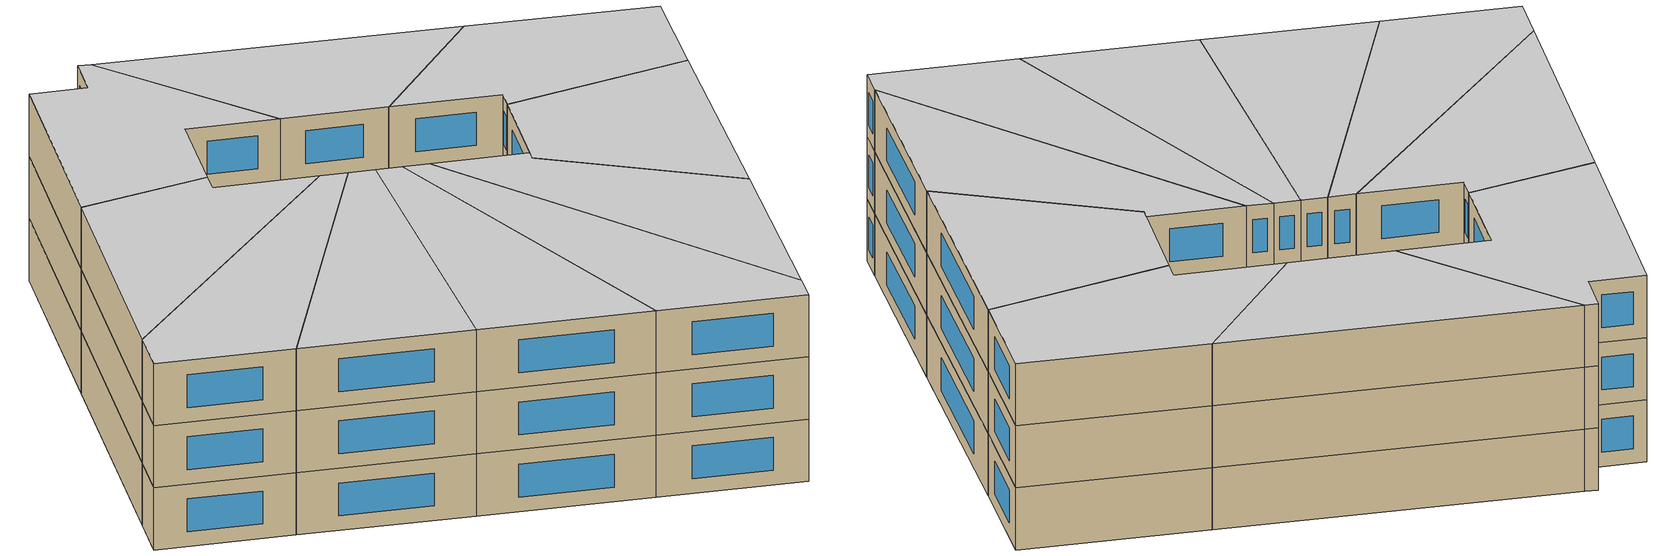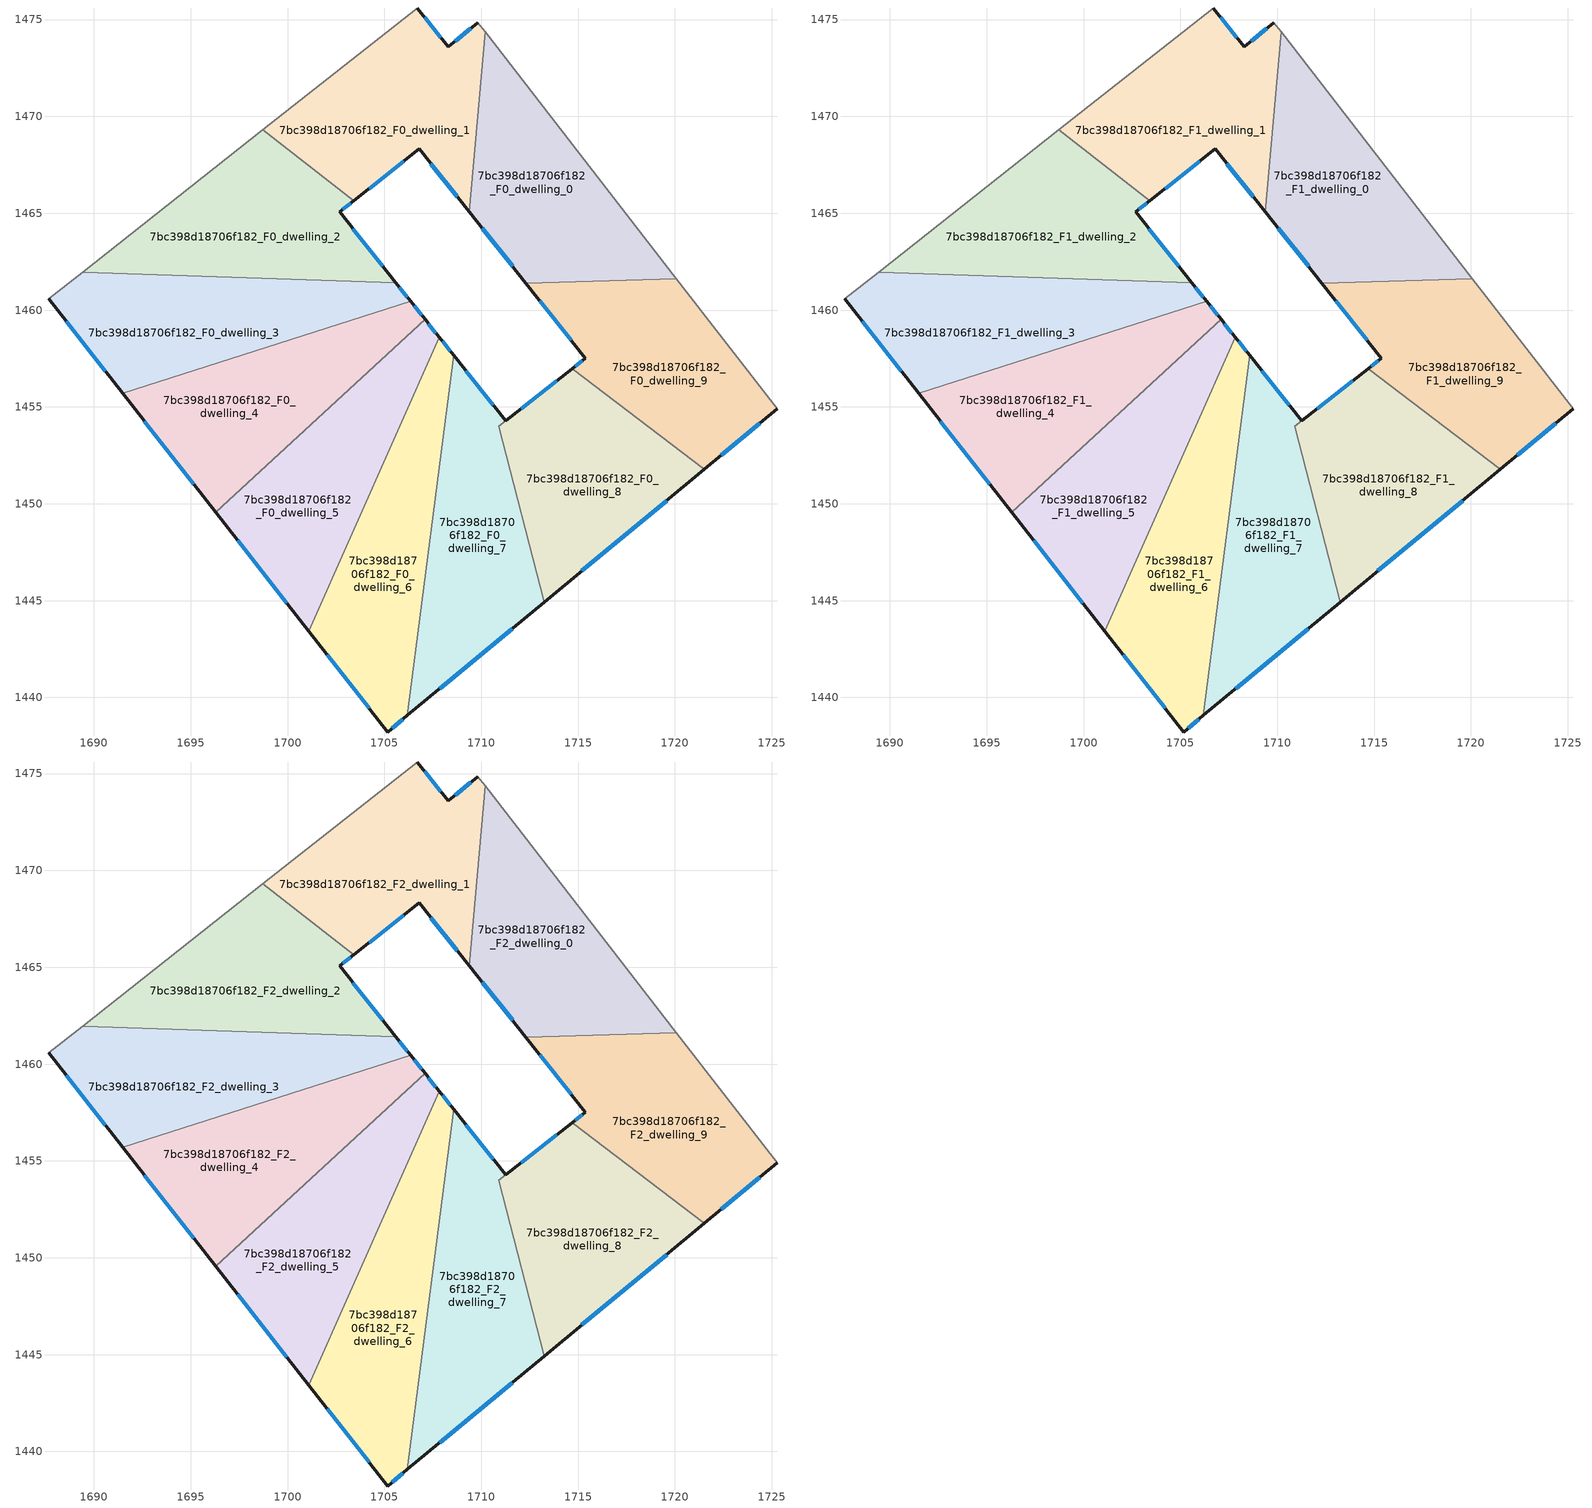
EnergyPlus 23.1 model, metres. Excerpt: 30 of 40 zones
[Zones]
7bc398d18706f182_F0_dwelling_0
 floor ground (EU_floor_Construction): 1710.2,1474.36 1720.08,1461.61 1712.31,1461.39 1709.37,1465.09 z0
 wall outside (EU_wall_Construction): 1709.37,1465.09 1712.31,1461.39 z0:3
 wall adiabatic (EU_wall_Construction): 1720.08,1461.61 1710.2,1474.36 z0:3
 wall to 7bc398d18706f182_F0_dwelling_9 (EU_wall_Construction): 1712.31,1461.39 1720.08,1461.61 z0:3
 wall to 7bc398d18706f182_F0_dwelling_1 (EU_wall_Construction): 1710.2,1474.36 1709.37,1465.09 z0:3
 window (EU_Window_Construction): 1710.06,1464.22 1711.62,1462.26 z0.7:2.3
7bc398d18706f182_F0_dwelling_1
 floor ground (EU_floor_Construction): 1709.84,1474.83 1710.2,1474.36 1709.37,1465.09 1706.8,1468.32 1703.43,1465.65 1698.73,1469.3 1706.7,1475.6 1708.29,1473.6 z0
 wall outside (EU_wall_Construction): 1703.43,1465.65 1706.8,1468.32 1709.37,1465.09 / 1709.84,1474.83 1708.29,1473.6 1706.7,1475.6 z0:3
 wall adiabatic (EU_wall_Construction): 1706.7,1475.6 1698.73,1469.3 / 1710.2,1474.36 1709.84,1474.83 z0:3
 wall to 7bc398d18706f182_F0_dwelling_2 (EU_wall_Construction): 1698.73,1469.3 1703.43,1465.65 z0:3
 window (EU_Window_Construction): 1707.41,1467.56 1708.77,1465.85 / 1704.22,1466.28 1706.01,1467.7 / 1707.92,1474.07 1707.08,1475.13 / 1709.47,1474.54 1708.65,1473.89 z0.7:2.3
7bc398d18706f182_F0_dwelling_2
 floor ground (EU_floor_Construction): 1703.43,1465.65 1702.69,1465.07 1705.59,1461.41 1689.42,1461.95 1698.73,1469.3 z0
 wall outside (EU_wall_Construction): 1705.59,1461.41 1702.69,1465.07 1703.43,1465.65 z0:3
 wall adiabatic (EU_wall_Construction): 1698.73,1469.3 1689.42,1461.95 z0:3
 wall to 7bc398d18706f182_F0_dwelling_3 (EU_wall_Construction): 1689.42,1461.95 1705.59,1461.41 z0:3
 window (EU_Window_Construction): 1702.86,1465.2 1703.25,1465.51 / 1704.91,1462.27 1703.37,1464.21 z0.7:2.3
7bc398d18706f182_F0_dwelling_3
 floor ground (EU_floor_Construction): 1705.59,1461.41 1706.36,1460.45 1691.49,1455.71 1687.68,1460.58 1689.42,1461.95 z0
 wall outside (EU_wall_Construction): 1706.36,1460.45 1705.59,1461.41 / 1687.68,1460.58 1691.49,1455.71 z0:3
 wall adiabatic (EU_wall_Construction): 1689.42,1461.95 1687.68,1460.58 z0:3
 wall to 7bc398d18706f182_F0_dwelling_4 (EU_wall_Construction): 1691.49,1455.71 1706.36,1460.45 z0:3
 window (EU_Window_Construction): 1706.18,1460.68 1705.78,1461.19 / 1688.57,1459.44 1690.59,1456.85 z0.7:2.3
7bc398d18706f182_F0_dwelling_4
 floor ground (EU_floor_Construction): 1706.36,1460.45 1707.1,1459.52 1696.29,1449.57 1691.49,1455.71 z0
 wall outside (EU_wall_Construction): 1707.1,1459.52 1706.36,1460.45 / 1691.49,1455.71 1696.29,1449.57 z0:3
 wall to 7bc398d18706f182_F0_dwelling_5 (EU_wall_Construction): 1696.29,1449.57 1707.1,1459.52 z0:3
 window (EU_Window_Construction): 1706.93,1459.74 1706.54,1460.23 / 1692.62,1454.27 1695.16,1451.01 z0.7:2.3
7bc398d18706f182_F0_dwelling_5
 floor ground (EU_floor_Construction): 1707.1,1459.52 1707.83,1458.6 1701.09,1443.43 1696.29,1449.57 z0
 wall outside (EU_wall_Construction): 1707.83,1458.6 1707.1,1459.52 / 1696.29,1449.57 1701.09,1443.43 z0:3
 wall to 7bc398d18706f182_F0_dwelling_6 (EU_wall_Construction): 1701.09,1443.43 1707.83,1458.6 z0:3
 window (EU_Window_Construction): 1707.66,1458.81 1707.27,1459.3 / 1697.42,1448.13 1699.97,1444.87 z0.7:2.3
7bc398d18706f182_F0_dwelling_6
 floor ground (EU_floor_Construction): 1707.83,1458.6 1708.57,1457.67 1706.2,1439.07 1705.17,1438.22 1701.09,1443.43 z0
 wall outside (EU_wall_Construction): 1708.57,1457.67 1707.83,1458.6 / 1701.09,1443.43 1705.17,1438.22 1706.2,1439.07 z0:3
 wall to 7bc398d18706f182_F0_dwelling_7 (EU_wall_Construction): 1706.2,1439.07 1708.57,1457.67 z0:3
 window (EU_Window_Construction): 1708.4,1457.89 1708.01,1458.38 / 1705.41,1438.42 1705.95,1438.87 / 1702.05,1442.2 1704.21,1439.44 z0.7:2.3
7bc398d18706f182_F0_dwelling_7
 floor ground (EU_floor_Construction): 1711.27,1454.28 1710.91,1454 1713.25,1444.92 1706.2,1439.07 1708.57,1457.67 z0
 wall outside (EU_wall_Construction): 1706.2,1439.07 1713.25,1444.92 / 1711.27,1454.28 1708.57,1457.67 z0:3
 wall to 7bc398d18706f182_F0_dwelling_8 (EU_wall_Construction): 1713.25,1444.92 1710.91,1454 1711.27,1454.28 z0:3
 window (EU_Window_Construction): 1707.85,1440.45 1711.59,1443.55 / 1710.63,1455.08 1709.2,1456.87 z0.7:2.3
7bc398d18706f182_F0_dwelling_8
 floor ground (EU_floor_Construction): 1721.52,1451.78 1713.25,1444.92 1710.91,1454 1711.27,1454.28 1714.69,1456.98 z0
 wall outside (EU_wall_Construction): 1713.25,1444.92 1721.52,1451.78 / 1714.69,1456.98 1711.27,1454.28 z0:3
 wall to 7bc398d18706f182_F0_dwelling_9 (EU_wall_Construction): 1721.51,1451.78 1714.69,1456.98 z0:3
 window (EU_Window_Construction): 1715.19,1446.53 1719.57,1450.17 / 1713.89,1456.35 1712.08,1454.92 z0.7:2.3
7bc398d18706f182_F0_dwelling_9
 floor ground (EU_floor_Construction): 1720.08,1461.61 1725.28,1454.9 1721.52,1451.78 1714.69,1456.98 1715.38,1457.52 1712.31,1461.39 z0
 wall outside (EU_wall_Construction): 1712.31,1461.39 1715.38,1457.52 1714.69,1456.98 / 1721.52,1451.78 1725.28,1454.9 z0:3
 wall adiabatic (EU_wall_Construction): 1725.28,1454.9 1720.08,1461.61 z0:3
 window (EU_Window_Construction): 1715.22,1457.4 1714.86,1457.11 / 1713.03,1460.48 1714.66,1458.43 / 1722.4,1452.51 1724.39,1454.17 z0.7:2.3
7bc398d18706f182_F1_dwelling_0
 floor to 7bc398d18706f182_F0_dwelling_0 (EU_floor_Construction): 1710.2,1474.36 1720.08,1461.61 1712.31,1461.39 1709.37,1465.09 z3
 wall outside (EU_wall_Construction): 1709.37,1465.09 1712.31,1461.39 z3:6
 wall adiabatic (EU_wall_Construction): 1720.08,1461.61 1710.2,1474.36 z3:6
 wall to 7bc398d18706f182_F1_dwelling_9 (EU_wall_Construction): 1712.31,1461.39 1720.08,1461.61 z3:6
 wall to 7bc398d18706f182_F1_dwelling_1 (EU_wall_Construction): 1710.2,1474.36 1709.37,1465.09 z3:6
 window (EU_Window_Construction): 1710.06,1464.22 1711.62,1462.26 z3.7:5.3
7bc398d18706f182_F1_dwelling_1
 floor to 7bc398d18706f182_F0_dwelling_1 (EU_floor_Construction): 1709.83,1474.83 1710.2,1474.36 1709.37,1465.09 1706.8,1468.32 1703.43,1465.65 1698.73,1469.3 1706.7,1475.6 1708.29,1473.6 z3
 wall outside (EU_wall_Construction): 1703.43,1465.65 1706.8,1468.32 1709.37,1465.09 / 1709.84,1474.83 1708.29,1473.6 1706.7,1475.6 z3:6
 wall adiabatic (EU_wall_Construction): 1706.7,1475.6 1698.73,1469.3 / 1710.2,1474.36 1709.84,1474.83 z3:6
 wall to 7bc398d18706f182_F1_dwelling_2 (EU_wall_Construction): 1698.73,1469.3 1703.43,1465.65 z3:6
 window (EU_Window_Construction): 1707.41,1467.56 1708.77,1465.85 / 1704.22,1466.28 1706.01,1467.7 / 1707.92,1474.07 1707.08,1475.13 / 1709.47,1474.54 1708.65,1473.89 z3.7:5.3
7bc398d18706f182_F1_dwelling_2
 floor to 7bc398d18706f182_F0_dwelling_2 (EU_floor_Construction): 1703.43,1465.65 1702.69,1465.07 1705.59,1461.41 1689.42,1461.95 1698.73,1469.3 z3
 wall outside (EU_wall_Construction): 1705.59,1461.41 1702.69,1465.07 1703.43,1465.65 z3:6
 wall adiabatic (EU_wall_Construction): 1698.73,1469.3 1689.42,1461.95 z3:6
 wall to 7bc398d18706f182_F1_dwelling_3 (EU_wall_Construction): 1689.42,1461.95 1705.59,1461.41 z3:6
 window (EU_Window_Construction): 1702.86,1465.2 1703.25,1465.51 / 1704.91,1462.27 1703.37,1464.21 z3.7:5.3
7bc398d18706f182_F1_dwelling_3
 floor to 7bc398d18706f182_F0_dwelling_3 (EU_floor_Construction): 1705.59,1461.41 1706.36,1460.45 1691.49,1455.71 1687.68,1460.58 1689.42,1461.95 z3
 wall outside (EU_wall_Construction): 1706.36,1460.45 1705.59,1461.41 / 1687.68,1460.58 1691.49,1455.71 z3:6
 wall adiabatic (EU_wall_Construction): 1689.42,1461.95 1687.68,1460.58 z3:6
 wall to 7bc398d18706f182_F1_dwelling_4 (EU_wall_Construction): 1691.49,1455.71 1706.36,1460.45 z3:6
 window (EU_Window_Construction): 1706.18,1460.68 1705.78,1461.19 / 1688.57,1459.44 1690.59,1456.85 z3.7:5.3
7bc398d18706f182_F1_dwelling_4
 floor to 7bc398d18706f182_F0_dwelling_4 (EU_floor_Construction): 1706.36,1460.45 1707.1,1459.52 1696.29,1449.57 1691.49,1455.71 z3
 wall outside (EU_wall_Construction): 1707.1,1459.52 1706.36,1460.45 / 1691.49,1455.71 1696.29,1449.57 z3:6
 wall to 7bc398d18706f182_F1_dwelling_5 (EU_wall_Construction): 1696.29,1449.57 1707.1,1459.52 z3:6
 window (EU_Window_Construction): 1706.93,1459.74 1706.54,1460.23 / 1692.62,1454.27 1695.16,1451.01 z3.7:5.3
7bc398d18706f182_F1_dwelling_5
 floor to 7bc398d18706f182_F0_dwelling_5 (EU_floor_Construction): 1707.1,1459.52 1707.83,1458.6 1701.09,1443.43 1696.29,1449.57 z3
 wall outside (EU_wall_Construction): 1707.83,1458.6 1707.1,1459.52 / 1696.29,1449.57 1701.09,1443.43 z3:6
 wall to 7bc398d18706f182_F1_dwelling_6 (EU_wall_Construction): 1701.09,1443.43 1707.83,1458.6 z3:6
 window (EU_Window_Construction): 1707.66,1458.81 1707.27,1459.3 / 1697.42,1448.13 1699.97,1444.87 z3.7:5.3
7bc398d18706f182_F1_dwelling_6
 floor to 7bc398d18706f182_F0_dwelling_6 (EU_floor_Construction): 1707.83,1458.6 1708.57,1457.67 1706.19,1439.07 1705.17,1438.22 1701.09,1443.43 z3
 wall outside (EU_wall_Construction): 1708.57,1457.67 1707.83,1458.6 / 1701.09,1443.43 1705.17,1438.22 1706.2,1439.07 z3:6
 wall to 7bc398d18706f182_F1_dwelling_7 (EU_wall_Construction): 1706.2,1439.07 1708.57,1457.67 z3:6
 window (EU_Window_Construction): 1708.4,1457.89 1708.01,1458.38 / 1705.41,1438.42 1705.95,1438.87 / 1702.05,1442.2 1704.21,1439.44 z3.7:5.3
7bc398d18706f182_F1_dwelling_7
 floor to 7bc398d18706f182_F0_dwelling_7 (EU_floor_Construction): 1711.27,1454.28 1710.91,1454 1713.25,1444.92 1706.19,1439.07 1708.57,1457.67 z3
 wall outside (EU_wall_Construction): 1706.2,1439.07 1713.25,1444.92 / 1711.27,1454.28 1708.57,1457.67 z3:6
 wall to 7bc398d18706f182_F1_dwelling_8 (EU_wall_Construction): 1713.25,1444.92 1710.91,1454 1711.27,1454.28 z3:6
 window (EU_Window_Construction): 1707.85,1440.45 1711.59,1443.55 / 1710.63,1455.08 1709.2,1456.87 z3.7:5.3
7bc398d18706f182_F1_dwelling_8
 floor to 7bc398d18706f182_F0_dwelling_8 (EU_floor_Construction): 1721.51,1451.78 1713.25,1444.92 1710.91,1454 1711.27,1454.28 1714.69,1456.98 z3
 wall outside (EU_wall_Construction): 1713.25,1444.92 1721.52,1451.78 / 1714.69,1456.98 1711.27,1454.28 z3:6
 wall to 7bc398d18706f182_F1_dwelling_9 (EU_wall_Construction): 1721.51,1451.78 1714.69,1456.98 z3:6
 window (EU_Window_Construction): 1715.19,1446.53 1719.57,1450.17 / 1713.89,1456.35 1712.08,1454.92 z3.7:5.3
7bc398d18706f182_F1_dwelling_9
 floor to 7bc398d18706f182_F0_dwelling_9 (EU_floor_Construction): 1720.08,1461.61 1725.28,1454.9 1721.51,1451.78 1714.69,1456.98 1715.38,1457.52 1712.31,1461.39 z3
 wall outside (EU_wall_Construction): 1712.31,1461.39 1715.38,1457.52 1714.69,1456.98 / 1721.52,1451.78 1725.28,1454.9 z3:6
 wall adiabatic (EU_wall_Construction): 1725.28,1454.9 1720.08,1461.61 z3:6
 window (EU_Window_Construction): 1715.22,1457.4 1714.86,1457.11 / 1713.03,1460.48 1714.66,1458.43 / 1722.4,1452.51 1724.39,1454.17 z3.7:5.3
7bc398d18706f182_F2_dwelling_0
 floor to 7bc398d18706f182_F1_dwelling_0 (EU_floor_Construction): 1710.2,1474.36 1720.08,1461.61 1712.31,1461.39 1709.37,1465.09 z6
 wall outside (EU_wall_Construction): 1709.37,1465.09 1712.31,1461.39 z6:9
 wall adiabatic (EU_wall_Construction): 1720.08,1461.61 1710.2,1474.36 z6:9
 wall to 7bc398d18706f182_F2_dwelling_9 (EU_wall_Construction): 1712.31,1461.39 1720.08,1461.61 z6:9
 wall to 7bc398d18706f182_F2_dwelling_1 (EU_wall_Construction): 1710.2,1474.36 1709.37,1465.09 z6:9
 window (EU_Window_Construction): 1710.06,1464.22 1711.62,1462.26 z6.7:8.3
 ceiling to 7bc398d18706f182_F3_dwelling_0 (EU_floor_Construction): 1720.08,1461.61 1710.2,1474.36 1709.37,1465.09 1712.31,1461.39 z9
7bc398d18706f182_F2_dwelling_1
 floor to 7bc398d18706f182_F1_dwelling_1 (EU_floor_Construction): 1709.83,1474.83 1710.2,1474.36 1709.37,1465.09 1706.8,1468.32 1703.43,1465.65 1698.73,1469.3 1706.7,1475.6 1708.29,1473.6 z6
 wall outside (EU_wall_Construction): 1703.43,1465.65 1706.8,1468.32 1709.37,1465.09 / 1709.84,1474.83 1708.29,1473.6 1706.7,1475.6 z6:9
 wall adiabatic (EU_wall_Construction): 1706.7,1475.6 1698.73,1469.3 / 1710.2,1474.36 1709.84,1474.83 z6:9
 wall to 7bc398d18706f182_F2_dwelling_2 (EU_wall_Construction): 1698.73,1469.3 1703.43,1465.65 z6:9
 window (EU_Window_Construction): 1707.41,1467.56 1708.77,1465.85 / 1704.22,1466.28 1706.01,1467.7 / 1707.92,1474.07 1707.08,1475.13 / 1709.47,1474.54 1708.65,1473.89 z6.7:8.3
 ceiling to 7bc398d18706f182_F3_dwelling_1 (EU_floor_Construction): 1709.37,1465.09 1710.2,1474.36 1709.83,1474.83 1708.29,1473.6 1706.7,1475.6 1698.73,1469.3 1703.43,1465.65 1706.8,1468.32 z9
7bc398d18706f182_F2_dwelling_2
 floor to 7bc398d18706f182_F1_dwelling_2 (EU_floor_Construction): 1703.43,1465.65 1702.69,1465.07 1705.59,1461.41 1689.42,1461.95 1698.73,1469.3 z6
 wall outside (EU_wall_Construction): 1705.59,1461.41 1702.69,1465.07 1703.43,1465.65 z6:9
 wall adiabatic (EU_wall_Construction): 1698.73,1469.3 1689.42,1461.95 z6:9
 wall to 7bc398d18706f182_F2_dwelling_3 (EU_wall_Construction): 1689.42,1461.95 1705.59,1461.41 z6:9
 window (EU_Window_Construction): 1702.86,1465.2 1703.25,1465.51 / 1704.91,1462.27 1703.37,1464.21 z6.7:8.3
 ceiling to 7bc398d18706f182_F3_dwelling_2 (EU_floor_Construction): 1705.59,1461.41 1702.69,1465.07 1703.43,1465.65 1698.73,1469.3 1689.42,1461.95 z9
7bc398d18706f182_F2_dwelling_3
 floor to 7bc398d18706f182_F1_dwelling_3 (EU_floor_Construction): 1705.59,1461.41 1706.36,1460.45 1691.49,1455.71 1687.68,1460.58 1689.42,1461.95 z6
 wall outside (EU_wall_Construction): 1706.36,1460.45 1705.59,1461.41 / 1687.68,1460.58 1691.49,1455.71 z6:9
 wall adiabatic (EU_wall_Construction): 1689.42,1461.95 1687.68,1460.58 z6:9
 wall to 7bc398d18706f182_F2_dwelling_4 (EU_wall_Construction): 1691.49,1455.71 1706.36,1460.45 z6:9
 window (EU_Window_Construction): 1706.18,1460.68 1705.78,1461.19 / 1688.57,1459.44 1690.59,1456.85 z6.7:8.3
 ceiling to 7bc398d18706f182_F3_dwelling_3 (EU_floor_Construction): 1706.36,1460.45 1705.59,1461.41 1689.42,1461.95 1687.68,1460.58 1691.49,1455.71 z9
7bc398d18706f182_F2_dwelling_4
 floor to 7bc398d18706f182_F1_dwelling_4 (EU_floor_Construction): 1706.36,1460.45 1707.1,1459.52 1696.29,1449.57 1691.49,1455.71 z6
 wall outside (EU_wall_Construction): 1707.1,1459.52 1706.36,1460.45 / 1691.49,1455.71 1696.29,1449.57 z6:9
 wall to 7bc398d18706f182_F2_dwelling_5 (EU_wall_Construction): 1696.29,1449.57 1707.1,1459.52 z6:9
 window (EU_Window_Construction): 1706.93,1459.74 1706.54,1460.23 / 1692.62,1454.27 1695.16,1451.01 z6.7:8.3
 ceiling to 7bc398d18706f182_F3_dwelling_4 (EU_floor_Construction): 1707.1,1459.52 1706.36,1460.45 1691.49,1455.71 1696.29,1449.57 z9
7bc398d18706f182_F2_dwelling_5
 floor to 7bc398d18706f182_F1_dwelling_5 (EU_floor_Construction): 1707.1,1459.52 1707.83,1458.6 1701.09,1443.43 1696.29,1449.57 z6
 wall outside (EU_wall_Construction): 1707.83,1458.6 1707.1,1459.52 / 1696.29,1449.57 1701.09,1443.43 z6:9
 wall to 7bc398d18706f182_F2_dwelling_6 (EU_wall_Construction): 1701.09,1443.43 1707.83,1458.6 z6:9
 window (EU_Window_Construction): 1707.66,1458.81 1707.27,1459.3 / 1697.42,1448.13 1699.97,1444.87 z6.7:8.3
 ceiling to 7bc398d18706f182_F3_dwelling_5 (EU_floor_Construction): 1701.09,1443.43 1707.83,1458.6 1707.1,1459.52 1696.29,1449.57 z9
7bc398d18706f182_F2_dwelling_6
 floor to 7bc398d18706f182_F1_dwelling_6 (EU_floor_Construction): 1707.83,1458.6 1708.57,1457.67 1706.19,1439.07 1705.17,1438.22 1701.09,1443.43 z6
 wall outside (EU_wall_Construction): 1708.57,1457.67 1707.83,1458.6 / 1701.09,1443.43 1705.17,1438.22 1706.2,1439.07 z6:9
 wall to 7bc398d18706f182_F2_dwelling_7 (EU_wall_Construction): 1706.2,1439.07 1708.57,1457.67 z6:9
 window (EU_Window_Construction): 1708.4,1457.89 1708.01,1458.38 / 1705.41,1438.42 1705.95,1438.87 / 1702.05,1442.2 1704.21,1439.44 z6.7:8.3
 ceiling to 7bc398d18706f182_F3_dwelling_6 (EU_floor_Construction): 1706.19,1439.07 1708.57,1457.67 1707.83,1458.6 1701.09,1443.43 1705.17,1438.22 z9
7bc398d18706f182_F2_dwelling_7
 floor to 7bc398d18706f182_F1_dwelling_7 (EU_floor_Construction): 1711.27,1454.28 1710.91,1454 1713.25,1444.92 1706.19,1439.07 1708.57,1457.67 z6
 wall outside (EU_wall_Construction): 1706.2,1439.07 1713.25,1444.92 / 1711.27,1454.28 1708.57,1457.67 z6:9
 wall to 7bc398d18706f182_F2_dwelling_8 (EU_wall_Construction): 1713.25,1444.92 1710.91,1454 1711.27,1454.28 z6:9
 window (EU_Window_Construction): 1707.85,1440.45 1711.59,1443.55 / 1710.63,1455.08 1709.2,1456.87 z6.7:8.3
 ceiling to 7bc398d18706f182_F3_dwelling_7 (EU_floor_Construction): 1713.25,1444.92 1710.91,1454 1711.27,1454.28 1708.57,1457.67 1706.19,1439.07 z9
7bc398d18706f182_F2_dwelling_8
 floor to 7bc398d18706f182_F1_dwelling_8 (EU_floor_Construction): 1721.51,1451.78 1713.25,1444.92 1710.91,1454 1711.27,1454.28 1714.69,1456.98 z6
 wall outside (EU_wall_Construction): 1713.25,1444.92 1721.52,1451.78 / 1714.69,1456.98 1711.27,1454.28 z6:9
 wall to 7bc398d18706f182_F2_dwelling_9 (EU_wall_Construction): 1721.51,1451.78 1714.69,1456.98 z6:9
 window (EU_Window_Construction): 1715.19,1446.53 1719.57,1450.17 / 1713.89,1456.35 1712.08,1454.92 z6.7:8.3
 ceiling to 7bc398d18706f182_F3_dwelling_8 (EU_floor_Construction): 1721.51,1451.78 1714.69,1456.98 1711.27,1454.28 1710.91,1454 1713.25,1444.92 z9
7bc398d18706f182_F2_dwelling_9
 floor to 7bc398d18706f182_F1_dwelling_9 (EU_floor_Construction): 1720.08,1461.61 1725.28,1454.9 1721.51,1451.78 1714.69,1456.98 1715.38,1457.52 1712.31,1461.39 z6
 wall outside (EU_wall_Construction): 1712.31,1461.39 1715.38,1457.52 1714.69,1456.98 / 1721.52,1451.78 1725.28,1454.9 z6:9
 wall adiabatic (EU_wall_Construction): 1725.28,1454.9 1720.08,1461.61 z6:9
 window (EU_Window_Construction): 1715.22,1457.4 1714.86,1457.11 / 1713.03,1460.48 1714.66,1458.43 / 1722.4,1452.51 1724.39,1454.17 z6.7:8.3
 ceiling to 7bc398d18706f182_F3_dwelling_9 (EU_floor_Construction): 1725.28,1454.9 1720.08,1461.61 1712.31,1461.39 1715.38,1457.52 1714.69,1456.98 1721.51,1451.78 z9
[Building]
EU S2 Campaign: North Axis=0; Terrain=City; Solar Distribution=FullExterior
[Site:Location]
Budapest.Ferenc.Liszt.Intl.AP: Latitude=47.437; Longitude=19.256; Time Zone=1; Elevation=185
[SizingPeriod:WeatherFileDays]
AnnualSizingPeriod: Begin Month=1; Begin Day of Month=1; End Month=12; End Day of Month=31; Day of Week for Start Day=Monday; Use Weather File Daylight Saving Period=No; Use Weather File Rain and Snow Indicators=No
[MATERIAL]
EU_InternalMass_Material: Roughness=MediumRough; Thickness=0.1; Conductivity=1; Density=1800; Specific Heat=900; Thermal Absorptance=0.9; Solar Absorptance=0.7; Visible Absorptance=0.7
[MATERIAL:NOMASS] Roughness=MediumRough; Thermal Absorptance=0.9; Solar Absorptance=0.7; Visible Absorptance=0.7
Name | Thermal Resistance
EU_wall_NoMass | 0.832559
EU_floor_NoMass | 0.872794
[WINDOWMATERIAL:SIMPLEGLAZINGSYSTEM]
EU_Window_SimpleGlazing: UFactor=2.79869; Solar Heat Gain Coefficient=0.75; Visible Transmittance=0.75
[CONSTRUCTION]
EU_wall_Construction: EU_wall_NoMass
EU_floor_Construction: EU_floor_NoMass
EU_Window_Construction: EU_Window_SimpleGlazing
EU_InternalMass_Construction: EU_InternalMass_Material
[ZONE] Type=1; Multiplier=1; Ceiling Height=autocalculate; Floor Area=autocalculate; Part of Total Floor Area=Yes
Name | Volume
7bc398d18706f182_F0_dwelling_0; 7bc398d18706f182_F0_dwelling_1; 7bc398d18706f182_F1_dwelling_1; 7bc398d18706f182_F2_dwelling_1 | 197.26
7bc398d18706f182_F1_dwelling_0; 7bc398d18706f182_F2_dwelling_0; 7bc398d18706f182_F1_dwelling_6; 7bc398d18706f182_F2_dwelling_6 | 197.261
7bc398d18706f182_F0_dwelling_2; 7bc398d18706f182_F1_dwelling_2; 7bc398d18706f182_F2_dwelling_2 | 197.265
7bc398d18706f182_F0_dwelling_3; 7bc398d18706f182_F1_dwelling_3; 7bc398d18706f182_F2_dwelling_3 | 197.255
7bc398d18706f182_F0_dwelling_4; 7bc398d18706f182_F1_dwelling_4; 7bc398d18706f182_F2_dwelling_4 | 197.258
7bc398d18706f182_F0_dwelling_5 | 197.273
7bc398d18706f182_F1_dwelling_5; 7bc398d18706f182_F2_dwelling_5 | 197.274
7bc398d18706f182_F0_dwelling_6 | 197.262
7bc398d18706f182_F0_dwelling_7; 7bc398d18706f182_F1_dwelling_7; 7bc398d18706f182_F2_dwelling_7 | 197.942
7bc398d18706f182_F0_dwelling_8; 7bc398d18706f182_F1_dwelling_8; 7bc398d18706f182_F2_dwelling_8 | 196.562
7bc398d18706f182_F0_dwelling_9; 7bc398d18706f182_F1_dwelling_9; 7bc398d18706f182_F2_dwelling_9 | 197.253
[INTERNALMASS] Construction=EU_InternalMass_Construction
Name | Zone or ZoneList | Surface Area
7bc398d18706f182_F0_dwelling_0_EU_InternalMass | 7bc398d18706f182_F0_dwelling_0 | 65.7534
7bc398d18706f182_F0_dwelling_1_EU_InternalMass | 7bc398d18706f182_F0_dwelling_1 | 65.7532
7bc398d18706f182_F0_dwelling_2_EU_InternalMass | 7bc398d18706f182_F0_dwelling_2 | 65.755
7bc398d18706f182_F0_dwelling_3_EU_InternalMass | 7bc398d18706f182_F0_dwelling_3 | 65.7519
7bc398d18706f182_F0_dwelling_4_EU_InternalMass | 7bc398d18706f182_F0_dwelling_4 | 65.7526
7bc398d18706f182_F0_dwelling_5_EU_InternalMass | 7bc398d18706f182_F0_dwelling_5 | 65.7576
7bc398d18706f182_F0_dwelling_6_EU_InternalMass | 7bc398d18706f182_F0_dwelling_6 | 65.754
7bc398d18706f182_F0_dwelling_7_EU_InternalMass | 7bc398d18706f182_F0_dwelling_7 | 65.9819
7bc398d18706f182_F0_dwelling_8_EU_InternalMass | 7bc398d18706f182_F0_dwelling_8 | 65.5211
7bc398d18706f182_F0_dwelling_9_EU_InternalMass | 7bc398d18706f182_F0_dwelling_9 | 65.751
7bc398d18706f182_F1_dwelling_0_EU_InternalMass | 7bc398d18706f182_F1_dwelling_0 | 65.7534
7bc398d18706f182_F1_dwelling_1_EU_InternalMass | 7bc398d18706f182_F1_dwelling_1 | 65.7532
7bc398d18706f182_F1_dwelling_2_EU_InternalMass | 7bc398d18706f182_F1_dwelling_2 | 65.755
7bc398d18706f182_F1_dwelling_3_EU_InternalMass | 7bc398d18706f182_F1_dwelling_3 | 65.7519
7bc398d18706f182_F1_dwelling_4_EU_InternalMass | 7bc398d18706f182_F1_dwelling_4 | 65.7526
7bc398d18706f182_F1_dwelling_5_EU_InternalMass | 7bc398d18706f182_F1_dwelling_5 | 65.7576
7bc398d18706f182_F1_dwelling_6_EU_InternalMass | 7bc398d18706f182_F1_dwelling_6 | 65.754
7bc398d18706f182_F1_dwelling_7_EU_InternalMass | 7bc398d18706f182_F1_dwelling_7 | 65.9819
7bc398d18706f182_F1_dwelling_8_EU_InternalMass | 7bc398d18706f182_F1_dwelling_8 | 65.5211
7bc398d18706f182_F1_dwelling_9_EU_InternalMass | 7bc398d18706f182_F1_dwelling_9 | 65.751
7bc398d18706f182_F2_dwelling_0_EU_InternalMass | 7bc398d18706f182_F2_dwelling_0 | 65.7534
7bc398d18706f182_F2_dwelling_1_EU_InternalMass | 7bc398d18706f182_F2_dwelling_1 | 65.7532
7bc398d18706f182_F2_dwelling_2_EU_InternalMass | 7bc398d18706f182_F2_dwelling_2 | 65.755
7bc398d18706f182_F2_dwelling_3_EU_InternalMass | 7bc398d18706f182_F2_dwelling_3 | 65.7519
7bc398d18706f182_F2_dwelling_4_EU_InternalMass | 7bc398d18706f182_F2_dwelling_4 | 65.7526
7bc398d18706f182_F2_dwelling_5_EU_InternalMass | 7bc398d18706f182_F2_dwelling_5 | 65.7576
7bc398d18706f182_F2_dwelling_6_EU_InternalMass | 7bc398d18706f182_F2_dwelling_6 | 65.754
7bc398d18706f182_F2_dwelling_7_EU_InternalMass | 7bc398d18706f182_F2_dwelling_7 | 65.9819
7bc398d18706f182_F2_dwelling_8_EU_InternalMass | 7bc398d18706f182_F2_dwelling_8 | 65.5211
7bc398d18706f182_F2_dwelling_9_EU_InternalMass | 7bc398d18706f182_F2_dwelling_9 | 65.751
[OTHEREQUIPMENT] Fuel Type=Electricity; Design Level Calculation Method=Watts/Area; Power per Zone Floor Area=1; Fraction Latent=0; Fraction Radiant=0; Fraction Lost=0; Carbon Dioxide Generation Rate=0; EndUse Subcategory=EU_Step8_InternalGains
Name | Zone or ZoneList or Space or SpaceList | Schedule
EU_Step8_InternalGain_7bc398d18706f182_F0_dwelling_0_f000 | 7bc398d18706f182_F0_dwelling_0 | EU_Step8_GainSchedule_7bc398d18706f182_F0_dwelling_0_f000
EU_Step8_InternalGain_7bc398d18706f182_F0_dwelling_1_f000 | 7bc398d18706f182_F0_dwelling_1 | EU_Step8_GainSchedule_7bc398d18706f182_F0_dwelling_1_f000
EU_Step8_InternalGain_7bc398d18706f182_F0_dwelling_2_f000 | 7bc398d18706f182_F0_dwelling_2 | EU_Step8_GainSchedule_7bc398d18706f182_F0_dwelling_2_f000
EU_Step8_InternalGain_7bc398d18706f182_F0_dwelling_3_f000 | 7bc398d18706f182_F0_dwelling_3 | EU_Step8_GainSchedule_7bc398d18706f182_F0_dwelling_3_f000
EU_Step8_InternalGain_7bc398d18706f182_F0_dwelling_4_f000 | 7bc398d18706f182_F0_dwelling_4 | EU_Step8_GainSchedule_7bc398d18706f182_F0_dwelling_4_f000
EU_Step8_InternalGain_7bc398d18706f182_F0_dwelling_5_f000 | 7bc398d18706f182_F0_dwelling_5 | EU_Step8_GainSchedule_7bc398d18706f182_F0_dwelling_5_f000
EU_Step8_InternalGain_7bc398d18706f182_F0_dwelling_6_f000 | 7bc398d18706f182_F0_dwelling_6 | EU_Step8_GainSchedule_7bc398d18706f182_F0_dwelling_6_f000
EU_Step8_InternalGain_7bc398d18706f182_F0_dwelling_7_f000 | 7bc398d18706f182_F0_dwelling_7 | EU_Step8_GainSchedule_7bc398d18706f182_F0_dwelling_7_f000
EU_Step8_InternalGain_7bc398d18706f182_F0_dwelling_8_f000 | 7bc398d18706f182_F0_dwelling_8 | EU_Step8_GainSchedule_7bc398d18706f182_F0_dwelling_8_f000
EU_Step8_InternalGain_7bc398d18706f182_F0_dwelling_9_f000 | 7bc398d18706f182_F0_dwelling_9 | EU_Step8_GainSchedule_7bc398d18706f182_F0_dwelling_9_f000
EU_Step8_InternalGain_7bc398d18706f182_F1_dwelling_0_f000 | 7bc398d18706f182_F1_dwelling_0 | EU_Step8_GainSchedule_7bc398d18706f182_F1_dwelling_0_f000
EU_Step8_InternalGain_7bc398d18706f182_F1_dwelling_1_f000 | 7bc398d18706f182_F1_dwelling_1 | EU_Step8_GainSchedule_7bc398d18706f182_F1_dwelling_1_f000
EU_Step8_InternalGain_7bc398d18706f182_F1_dwelling_2_f000 | 7bc398d18706f182_F1_dwelling_2 | EU_Step8_GainSchedule_7bc398d18706f182_F1_dwelling_2_f000
EU_Step8_InternalGain_7bc398d18706f182_F1_dwelling_3_f000 | 7bc398d18706f182_F1_dwelling_3 | EU_Step8_GainSchedule_7bc398d18706f182_F1_dwelling_3_f000
EU_Step8_InternalGain_7bc398d18706f182_F1_dwelling_4_f000 | 7bc398d18706f182_F1_dwelling_4 | EU_Step8_GainSchedule_7bc398d18706f182_F1_dwelling_4_f000
EU_Step8_InternalGain_7bc398d18706f182_F1_dwelling_5_f000 | 7bc398d18706f182_F1_dwelling_5 | EU_Step8_GainSchedule_7bc398d18706f182_F1_dwelling_5_f000
EU_Step8_InternalGain_7bc398d18706f182_F1_dwelling_6_f000 | 7bc398d18706f182_F1_dwelling_6 | EU_Step8_GainSchedule_7bc398d18706f182_F1_dwelling_6_f000
EU_Step8_InternalGain_7bc398d18706f182_F1_dwelling_7_f000 | 7bc398d18706f182_F1_dwelling_7 | EU_Step8_GainSchedule_7bc398d18706f182_F1_dwelling_7_f000
EU_Step8_InternalGain_7bc398d18706f182_F1_dwelling_8_f000 | 7bc398d18706f182_F1_dwelling_8 | EU_Step8_GainSchedule_7bc398d18706f182_F1_dwelling_8_f000
EU_Step8_InternalGain_7bc398d18706f182_F1_dwelling_9_f000 | 7bc398d18706f182_F1_dwelling_9 | EU_Step8_GainSchedule_7bc398d18706f182_F1_dwelling_9_f000
EU_Step8_InternalGain_7bc398d18706f182_F2_dwelling_0_f000 | 7bc398d18706f182_F2_dwelling_0 | EU_Step8_GainSchedule_7bc398d18706f182_F2_dwelling_0_f000
EU_Step8_InternalGain_7bc398d18706f182_F2_dwelling_1_f000 | 7bc398d18706f182_F2_dwelling_1 | EU_Step8_GainSchedule_7bc398d18706f182_F2_dwelling_1_f000
EU_Step8_InternalGain_7bc398d18706f182_F2_dwelling_2_f000 | 7bc398d18706f182_F2_dwelling_2 | EU_Step8_GainSchedule_7bc398d18706f182_F2_dwelling_2_f000
EU_Step8_InternalGain_7bc398d18706f182_F2_dwelling_3_f000 | 7bc398d18706f182_F2_dwelling_3 | EU_Step8_GainSchedule_7bc398d18706f182_F2_dwelling_3_f000
EU_Step8_InternalGain_7bc398d18706f182_F2_dwelling_4_f000 | 7bc398d18706f182_F2_dwelling_4 | EU_Step8_GainSchedule_7bc398d18706f182_F2_dwelling_4_f000
EU_Step8_InternalGain_7bc398d18706f182_F2_dwelling_5_f000 | 7bc398d18706f182_F2_dwelling_5 | EU_Step8_GainSchedule_7bc398d18706f182_F2_dwelling_5_f000
EU_Step8_InternalGain_7bc398d18706f182_F2_dwelling_6_f000 | 7bc398d18706f182_F2_dwelling_6 | EU_Step8_GainSchedule_7bc398d18706f182_F2_dwelling_6_f000
EU_Step8_InternalGain_7bc398d18706f182_F2_dwelling_7_f000 | 7bc398d18706f182_F2_dwelling_7 | EU_Step8_GainSchedule_7bc398d18706f182_F2_dwelling_7_f000
EU_Step8_InternalGain_7bc398d18706f182_F2_dwelling_8_f000 | 7bc398d18706f182_F2_dwelling_8 | EU_Step8_GainSchedule_7bc398d18706f182_F2_dwelling_8_f000
EU_Step8_InternalGain_7bc398d18706f182_F2_dwelling_9_f000 | 7bc398d18706f182_F2_dwelling_9 | EU_Step8_GainSchedule_7bc398d18706f182_F2_dwelling_9_f000
[ZONEVENTILATION:DESIGNFLOWRATE] Schedule=EU_AlwaysOn; Design Flow Rate Calculation Method=AirChanges/Hour; Air Changes per Hour=0.475469; Ventilation Type=Natural; Fan Pressure Rise=0; Fan Total Efficiency=1; Constant Term Coefficient=1; Temperature Term Coefficient=0; Velocity Term Coefficient=0; Velocity Squared Term Coefficient=0; Minimum Indoor Temperature=-100; Maximum Indoor Temperature=100; Delta Temperature=-100; Minimum Outdoor Temperature=-100; Maximum Outdoor Temperature=100; Maximum Wind Speed=40
Name | Zone or ZoneList or Space or SpaceList
EU_ConstantAir_7bc398d18706f182_F0_dwelling_0 | 7bc398d18706f182_F0_dwelling_0
EU_ConstantAir_7bc398d18706f182_F0_dwelling_1 | 7bc398d18706f182_F0_dwelling_1
EU_ConstantAir_7bc398d18706f182_F0_dwelling_2 | 7bc398d18706f182_F0_dwelling_2
EU_ConstantAir_7bc398d18706f182_F0_dwelling_3 | 7bc398d18706f182_F0_dwelling_3
EU_ConstantAir_7bc398d18706f182_F0_dwelling_4 | 7bc398d18706f182_F0_dwelling_4
EU_ConstantAir_7bc398d18706f182_F0_dwelling_5 | 7bc398d18706f182_F0_dwelling_5
EU_ConstantAir_7bc398d18706f182_F0_dwelling_6 | 7bc398d18706f182_F0_dwelling_6
EU_ConstantAir_7bc398d18706f182_F0_dwelling_7 | 7bc398d18706f182_F0_dwelling_7
EU_ConstantAir_7bc398d18706f182_F0_dwelling_8 | 7bc398d18706f182_F0_dwelling_8
EU_ConstantAir_7bc398d18706f182_F0_dwelling_9 | 7bc398d18706f182_F0_dwelling_9
EU_ConstantAir_7bc398d18706f182_F1_dwelling_0 | 7bc398d18706f182_F1_dwelling_0
EU_ConstantAir_7bc398d18706f182_F1_dwelling_1 | 7bc398d18706f182_F1_dwelling_1
EU_ConstantAir_7bc398d18706f182_F1_dwelling_2 | 7bc398d18706f182_F1_dwelling_2
EU_ConstantAir_7bc398d18706f182_F1_dwelling_3 | 7bc398d18706f182_F1_dwelling_3
EU_ConstantAir_7bc398d18706f182_F1_dwelling_4 | 7bc398d18706f182_F1_dwelling_4
EU_ConstantAir_7bc398d18706f182_F1_dwelling_5 | 7bc398d18706f182_F1_dwelling_5
EU_ConstantAir_7bc398d18706f182_F1_dwelling_6 | 7bc398d18706f182_F1_dwelling_6
EU_ConstantAir_7bc398d18706f182_F1_dwelling_7 | 7bc398d18706f182_F1_dwelling_7
EU_ConstantAir_7bc398d18706f182_F1_dwelling_8 | 7bc398d18706f182_F1_dwelling_8
EU_ConstantAir_7bc398d18706f182_F1_dwelling_9 | 7bc398d18706f182_F1_dwelling_9
EU_ConstantAir_7bc398d18706f182_F2_dwelling_0 | 7bc398d18706f182_F2_dwelling_0
EU_ConstantAir_7bc398d18706f182_F2_dwelling_1 | 7bc398d18706f182_F2_dwelling_1
EU_ConstantAir_7bc398d18706f182_F2_dwelling_2 | 7bc398d18706f182_F2_dwelling_2
EU_ConstantAir_7bc398d18706f182_F2_dwelling_3 | 7bc398d18706f182_F2_dwelling_3
EU_ConstantAir_7bc398d18706f182_F2_dwelling_4 | 7bc398d18706f182_F2_dwelling_4
EU_ConstantAir_7bc398d18706f182_F2_dwelling_5 | 7bc398d18706f182_F2_dwelling_5
EU_ConstantAir_7bc398d18706f182_F2_dwelling_6 | 7bc398d18706f182_F2_dwelling_6
EU_ConstantAir_7bc398d18706f182_F2_dwelling_7 | 7bc398d18706f182_F2_dwelling_7
EU_ConstantAir_7bc398d18706f182_F2_dwelling_8 | 7bc398d18706f182_F2_dwelling_8
EU_ConstantAir_7bc398d18706f182_F2_dwelling_9 | 7bc398d18706f182_F2_dwelling_9
[HVACTEMPLATE:THERMOSTAT] Constant Heating Setpoint=20; Constant Cooling Setpoint=50
EU_HeatOnly_7bc398d18706f182_F0_dwelling_0; EU_HeatOnly_7bc398d18706f182_F0_dwelling_1; EU_HeatOnly_7bc398d18706f182_F0_dwelling_2; EU_HeatOnly_7bc398d18706f182_F0_dwelling_3; EU_HeatOnly_7bc398d18706f182_F0_dwelling_4; EU_HeatOnly_7bc398d18706f182_F0_dwelling_5; EU_HeatOnly_7bc398d18706f182_F0_dwelling_6; EU_HeatOnly_7bc398d18706f182_F0_dwelling_7; EU_HeatOnly_7bc398d18706f182_F0_dwelling_8; EU_HeatOnly_7bc398d18706f182_F0_dwelling_9; EU_HeatOnly_7bc398d18706f182_F1_dwelling_0; EU_HeatOnly_7bc398d18706f182_F1_dwelling_1; EU_HeatOnly_7bc398d18706f182_F1_dwelling_2; EU_HeatOnly_7bc398d18706f182_F1_dwelling_3; EU_HeatOnly_7bc398d18706f182_F1_dwelling_4; EU_HeatOnly_7bc398d18706f182_F1_dwelling_5; EU_HeatOnly_7bc398d18706f182_F1_dwelling_6; EU_HeatOnly_7bc398d18706f182_F1_dwelling_7; EU_HeatOnly_7bc398d18706f182_F1_dwelling_8; EU_HeatOnly_7bc398d18706f182_F1_dwelling_9; EU_HeatOnly_7bc398d18706f182_F2_dwelling_0; EU_HeatOnly_7bc398d18706f182_F2_dwelling_1; EU_HeatOnly_7bc398d18706f182_F2_dwelling_2; EU_HeatOnly_7bc398d18706f182_F2_dwelling_3; EU_HeatOnly_7bc398d18706f182_F2_dwelling_4; EU_HeatOnly_7bc398d18706f182_F2_dwelling_5; EU_HeatOnly_7bc398d18706f182_F2_dwelling_6; EU_HeatOnly_7bc398d18706f182_F2_dwelling_7; EU_HeatOnly_7bc398d18706f182_F2_dwelling_8; EU_HeatOnly_7bc398d18706f182_F2_dwelling_9; EU_HeatOnly_7bc398d18706f182_F3_dwelling_0; EU_HeatOnly_7bc398d18706f182_F3_dwelling_1; EU_HeatOnly_7bc398d18706f182_F3_dwelling_2; EU_HeatOnly_7bc398d18706f182_F3_dwelling_3; EU_HeatOnly_7bc398d18706f182_F3_dwelling_4
[HVACTEMPLATE:ZONE:IDEALLOADSAIRSYSTEM] System Availability Schedule=EU_AlwaysOn; Maximum Heating Supply Air Temperature=50; Minimum Cooling Supply Air Temperature=13; Maximum Heating Supply Air Humidity Ratio=0.0156; Minimum Cooling Supply Air Humidity Ratio=0.0077; Heating Limit=NoLimit; Cooling Limit=NoLimit; Heating Availability Schedule=EU_AlwaysOn; Cooling Availability Schedule=EU_CoolingOff; Dehumidification Control Type=ConstantSensibleHeatRatio; Cooling Sensible Heat Ratio=0.7; Dehumidification Setpoint=60; Humidification Control Type=None; Humidification Setpoint=30; Outdoor Air Method=None; Outdoor Air Flow Rate per Person=0.00944; Outdoor Air Flow Rate per Zone Floor Area=0; Outdoor Air Flow Rate per Zone=0; Demand Controlled Ventilation Type=None; Outdoor Air Economizer Type=NoEconomizer; Heat Recovery Type=None; Sensible Heat Recovery Effectiveness=0.7; Latent Heat Recovery Effectiveness=0.65
Name | Template Thermostat
7bc398d18706f182_F0_dwelling_0 | EU_HeatOnly_7bc398d18706f182_F0_dwelling_0
7bc398d18706f182_F0_dwelling_1 | EU_HeatOnly_7bc398d18706f182_F0_dwelling_1
7bc398d18706f182_F0_dwelling_2 | EU_HeatOnly_7bc398d18706f182_F0_dwelling_2
7bc398d18706f182_F0_dwelling_3 | EU_HeatOnly_7bc398d18706f182_F0_dwelling_3
7bc398d18706f182_F0_dwelling_4 | EU_HeatOnly_7bc398d18706f182_F0_dwelling_4
7bc398d18706f182_F0_dwelling_5 | EU_HeatOnly_7bc398d18706f182_F0_dwelling_5
7bc398d18706f182_F0_dwelling_6 | EU_HeatOnly_7bc398d18706f182_F0_dwelling_6
7bc398d18706f182_F0_dwelling_7 | EU_HeatOnly_7bc398d18706f182_F0_dwelling_7
7bc398d18706f182_F0_dwelling_8 | EU_HeatOnly_7bc398d18706f182_F0_dwelling_8
7bc398d18706f182_F0_dwelling_9 | EU_HeatOnly_7bc398d18706f182_F0_dwelling_9
7bc398d18706f182_F1_dwelling_0 | EU_HeatOnly_7bc398d18706f182_F1_dwelling_0
7bc398d18706f182_F1_dwelling_1 | EU_HeatOnly_7bc398d18706f182_F1_dwelling_1
7bc398d18706f182_F1_dwelling_2 | EU_HeatOnly_7bc398d18706f182_F1_dwelling_2
7bc398d18706f182_F1_dwelling_3 | EU_HeatOnly_7bc398d18706f182_F1_dwelling_3
7bc398d18706f182_F1_dwelling_4 | EU_HeatOnly_7bc398d18706f182_F1_dwelling_4
7bc398d18706f182_F1_dwelling_5 | EU_HeatOnly_7bc398d18706f182_F1_dwelling_5
7bc398d18706f182_F1_dwelling_6 | EU_HeatOnly_7bc398d18706f182_F1_dwelling_6
7bc398d18706f182_F1_dwelling_7 | EU_HeatOnly_7bc398d18706f182_F1_dwelling_7
7bc398d18706f182_F1_dwelling_8 | EU_HeatOnly_7bc398d18706f182_F1_dwelling_8
7bc398d18706f182_F1_dwelling_9 | EU_HeatOnly_7bc398d18706f182_F1_dwelling_9
7bc398d18706f182_F2_dwelling_0 | EU_HeatOnly_7bc398d18706f182_F2_dwelling_0
7bc398d18706f182_F2_dwelling_1 | EU_HeatOnly_7bc398d18706f182_F2_dwelling_1
7bc398d18706f182_F2_dwelling_2 | EU_HeatOnly_7bc398d18706f182_F2_dwelling_2
7bc398d18706f182_F2_dwelling_3 | EU_HeatOnly_7bc398d18706f182_F2_dwelling_3
7bc398d18706f182_F2_dwelling_4 | EU_HeatOnly_7bc398d18706f182_F2_dwelling_4
7bc398d18706f182_F2_dwelling_5 | EU_HeatOnly_7bc398d18706f182_F2_dwelling_5
7bc398d18706f182_F2_dwelling_6 | EU_HeatOnly_7bc398d18706f182_F2_dwelling_6
7bc398d18706f182_F2_dwelling_7 | EU_HeatOnly_7bc398d18706f182_F2_dwelling_7
7bc398d18706f182_F2_dwelling_8 | EU_HeatOnly_7bc398d18706f182_F2_dwelling_8
7bc398d18706f182_F2_dwelling_9 | EU_HeatOnly_7bc398d18706f182_F2_dwelling_9
[SIZING:ZONE] Zone Cooling Design Supply Air Temperature Input Method=SupplyAirTemperature; Zone Cooling Design Supply Air Temperature=13; Zone Heating Design Supply Air Temperature Input Method=SupplyAirTemperature; Zone Heating Design Supply Air Temperature=50; Zone Cooling Design Supply Air Humidity Ratio=0.008; Zone Heating Design Supply Air Humidity Ratio=0.008; Cooling Design Air Flow Method=DesignDay; Cooling Design Air Flow Rate=0; Cooling Minimum Air Flow per Zone Floor Area=0.000762; Cooling Minimum Air Flow=0; Cooling Minimum Air Flow Fraction=0.2; Heating Design Air Flow Method=DesignDay; Heating Design Air Flow Rate=0; Heating Maximum Air Flow per Zone Floor Area=0.002032; Heating Maximum Air Flow=0.141576; Heating Maximum Air Flow Fraction=0.3; Account for Dedicated Outdoor Air System=No; Dedicated Outdoor Air System Control Strategy=NeutralSupplyAir; Dedicated Outdoor Air Low Setpoint Temperature for Design=autosize; Dedicated Outdoor Air High Setpoint Temperature for Design=autosize; Zone Load Sizing Method=Sensible Load Only No Latent Load; Zone Latent Cooling Design Supply Air Humidity Ratio Input Method=HumidityRatioDifference; Zone Cooling Design Supply Air Humidity Ratio Difference=0.005; Zone Latent Heating Design Supply Air Humidity Ratio Input Method=HumidityRatioDifference; Zone Humidification Design Supply Air Humidity Ratio Difference=0.005
7bc398d18706f182_F0_dwelling_0; 7bc398d18706f182_F0_dwelling_1; 7bc398d18706f182_F0_dwelling_2; 7bc398d18706f182_F0_dwelling_3; 7bc398d18706f182_F0_dwelling_4; 7bc398d18706f182_F0_dwelling_5; 7bc398d18706f182_F0_dwelling_6; 7bc398d18706f182_F0_dwelling_7; 7bc398d18706f182_F0_dwelling_8; 7bc398d18706f182_F0_dwelling_9; 7bc398d18706f182_F1_dwelling_0; 7bc398d18706f182_F1_dwelling_1; 7bc398d18706f182_F1_dwelling_2; 7bc398d18706f182_F1_dwelling_3; 7bc398d18706f182_F1_dwelling_4; 7bc398d18706f182_F1_dwelling_5; 7bc398d18706f182_F1_dwelling_6; 7bc398d18706f182_F1_dwelling_7; 7bc398d18706f182_F1_dwelling_8; 7bc398d18706f182_F1_dwelling_9; 7bc398d18706f182_F2_dwelling_0; 7bc398d18706f182_F2_dwelling_1; 7bc398d18706f182_F2_dwelling_2; 7bc398d18706f182_F2_dwelling_3; 7bc398d18706f182_F2_dwelling_4; 7bc398d18706f182_F2_dwelling_5; 7bc398d18706f182_F2_dwelling_6; 7bc398d18706f182_F2_dwelling_7; 7bc398d18706f182_F2_dwelling_8; 7bc398d18706f182_F2_dwelling_9
[SCHEDULE:CONSTANT]
Name | Hourly Value
EU_AlwaysOn | 1
EU_CoolingOff | 0
[SCHEDULE:FILE] Column Number=1; Rows to Skip at Top=0; Number of Hours of Data=8760; Column Separator=Comma; Interpolate to Timestep=No; Minutes per Item=60; Adjust Schedule for Daylight Savings=Yes
Name | File
EU_Step8_GainSchedule_7bc398d18706f182_F0_dwelling_0_f000 | ../../schedules/7bc398d18706f182/7bc398d18706f182_F0_dwelling_0_f000_gain.csv
EU_Step8_GainSchedule_7bc398d18706f182_F0_dwelling_1_f000 | ../../schedules/7bc398d18706f182/7bc398d18706f182_F0_dwelling_1_f000_gain.csv
EU_Step8_GainSchedule_7bc398d18706f182_F0_dwelling_2_f000 | ../../schedules/7bc398d18706f182/7bc398d18706f182_F0_dwelling_2_f000_gain.csv
EU_Step8_GainSchedule_7bc398d18706f182_F0_dwelling_3_f000 | ../../schedules/7bc398d18706f182/7bc398d18706f182_F0_dwelling_3_f000_gain.csv
EU_Step8_GainSchedule_7bc398d18706f182_F0_dwelling_4_f000 | ../../schedules/7bc398d18706f182/7bc398d18706f182_F0_dwelling_4_f000_gain.csv
EU_Step8_GainSchedule_7bc398d18706f182_F0_dwelling_5_f000 | ../../schedules/7bc398d18706f182/7bc398d18706f182_F0_dwelling_5_f000_gain.csv
EU_Step8_GainSchedule_7bc398d18706f182_F0_dwelling_6_f000 | ../../schedules/7bc398d18706f182/7bc398d18706f182_F0_dwelling_6_f000_gain.csv
EU_Step8_GainSchedule_7bc398d18706f182_F0_dwelling_7_f000 | ../../schedules/7bc398d18706f182/7bc398d18706f182_F0_dwelling_7_f000_gain.csv
EU_Step8_GainSchedule_7bc398d18706f182_F0_dwelling_8_f000 | ../../schedules/7bc398d18706f182/7bc398d18706f182_F0_dwelling_8_f000_gain.csv
EU_Step8_GainSchedule_7bc398d18706f182_F0_dwelling_9_f000 | ../../schedules/7bc398d18706f182/7bc398d18706f182_F0_dwelling_9_f000_gain.csv
EU_Step8_GainSchedule_7bc398d18706f182_F1_dwelling_0_f000 | ../../schedules/7bc398d18706f182/7bc398d18706f182_F1_dwelling_0_f000_gain.csv
EU_Step8_GainSchedule_7bc398d18706f182_F1_dwelling_1_f000 | ../../schedules/7bc398d18706f182/7bc398d18706f182_F1_dwelling_1_f000_gain.csv
EU_Step8_GainSchedule_7bc398d18706f182_F1_dwelling_2_f000 | ../../schedules/7bc398d18706f182/7bc398d18706f182_F1_dwelling_2_f000_gain.csv
EU_Step8_GainSchedule_7bc398d18706f182_F1_dwelling_3_f000 | ../../schedules/7bc398d18706f182/7bc398d18706f182_F1_dwelling_3_f000_gain.csv
EU_Step8_GainSchedule_7bc398d18706f182_F1_dwelling_4_f000 | ../../schedules/7bc398d18706f182/7bc398d18706f182_F1_dwelling_4_f000_gain.csv
EU_Step8_GainSchedule_7bc398d18706f182_F1_dwelling_5_f000 | ../../schedules/7bc398d18706f182/7bc398d18706f182_F1_dwelling_5_f000_gain.csv
EU_Step8_GainSchedule_7bc398d18706f182_F1_dwelling_6_f000 | ../../schedules/7bc398d18706f182/7bc398d18706f182_F1_dwelling_6_f000_gain.csv
EU_Step8_GainSchedule_7bc398d18706f182_F1_dwelling_7_f000 | ../../schedules/7bc398d18706f182/7bc398d18706f182_F1_dwelling_7_f000_gain.csv
EU_Step8_GainSchedule_7bc398d18706f182_F1_dwelling_8_f000 | ../../schedules/7bc398d18706f182/7bc398d18706f182_F1_dwelling_8_f000_gain.csv
EU_Step8_GainSchedule_7bc398d18706f182_F1_dwelling_9_f000 | ../../schedules/7bc398d18706f182/7bc398d18706f182_F1_dwelling_9_f000_gain.csv
EU_Step8_GainSchedule_7bc398d18706f182_F2_dwelling_0_f000 | ../../schedules/7bc398d18706f182/7bc398d18706f182_F2_dwelling_0_f000_gain.csv
EU_Step8_GainSchedule_7bc398d18706f182_F2_dwelling_1_f000 | ../../schedules/7bc398d18706f182/7bc398d18706f182_F2_dwelling_1_f000_gain.csv
EU_Step8_GainSchedule_7bc398d18706f182_F2_dwelling_2_f000 | ../../schedules/7bc398d18706f182/7bc398d18706f182_F2_dwelling_2_f000_gain.csv
EU_Step8_GainSchedule_7bc398d18706f182_F2_dwelling_3_f000 | ../../schedules/7bc398d18706f182/7bc398d18706f182_F2_dwelling_3_f000_gain.csv
EU_Step8_GainSchedule_7bc398d18706f182_F2_dwelling_4_f000 | ../../schedules/7bc398d18706f182/7bc398d18706f182_F2_dwelling_4_f000_gain.csv
EU_Step8_GainSchedule_7bc398d18706f182_F2_dwelling_5_f000 | ../../schedules/7bc398d18706f182/7bc398d18706f182_F2_dwelling_5_f000_gain.csv
EU_Step8_GainSchedule_7bc398d18706f182_F2_dwelling_6_f000 | ../../schedules/7bc398d18706f182/7bc398d18706f182_F2_dwelling_6_f000_gain.csv
EU_Step8_GainSchedule_7bc398d18706f182_F2_dwelling_7_f000 | ../../schedules/7bc398d18706f182/7bc398d18706f182_F2_dwelling_7_f000_gain.csv
EU_Step8_GainSchedule_7bc398d18706f182_F2_dwelling_8_f000 | ../../schedules/7bc398d18706f182/7bc398d18706f182_F2_dwelling_8_f000_gain.csv
EU_Step8_GainSchedule_7bc398d18706f182_F2_dwelling_9_f000 | ../../schedules/7bc398d18706f182/7bc398d18706f182_F2_dwelling_9_f000_gain.csv
